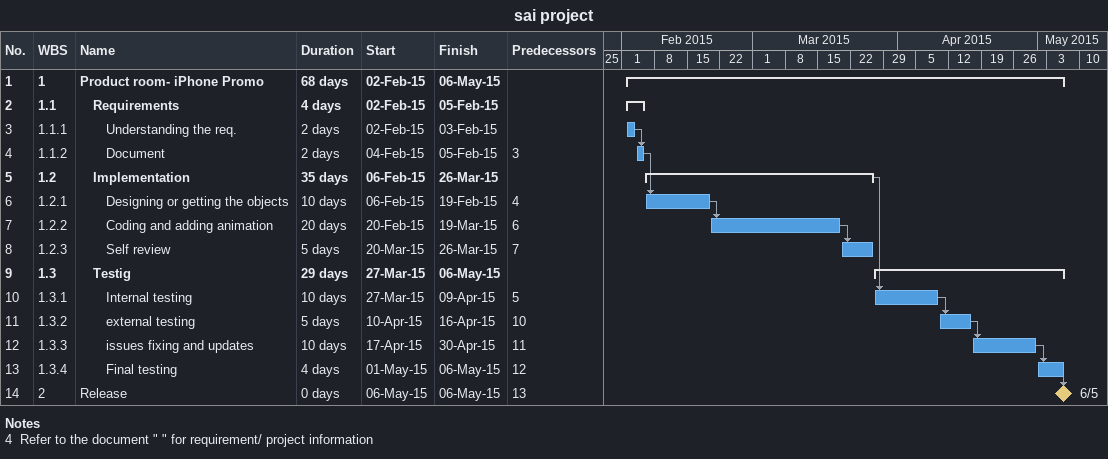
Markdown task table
sai project

| ID | WBS | Task | Duration | Start | Finish | Predecessors |
|---|---|---|---|---|---|---|
| 1 | 1 | **Product room- iPhone Promo** | 68d | 2015-02-02 | 2015-05-06 |  |
| 2 | 1.1 | **Requirements** | 4d | 2015-02-02 | 2015-02-05 |  |
| 3 | 1.1.1 | Understanding the req. | 2d | 2015-02-02 | 2015-02-03 |  |
| 4 | 1.1.2 | Document | 2d | 2015-02-04 | 2015-02-05 | 3 |
| 5 | 1.2 | **Implementation** | 35d | 2015-02-06 | 2015-03-26 |  |
| 6 | 1.2.1 | Designing or getting the objects | 10d | 2015-02-06 | 2015-02-19 | 4 |
| 7 | 1.2.2 | Coding and adding animation | 20d | 2015-02-20 | 2015-03-19 | 6 |
| 8 | 1.2.3 | Self review | 5d | 2015-03-20 | 2015-03-26 | 7 |
| 9 | 1.3 | **Testig** | 29d | 2015-03-27 | 2015-05-06 |  |
| 10 | 1.3.1 | Internal testing | 10d | 2015-03-27 | 2015-04-09 | 5 |
| 11 | 1.3.2 | external testing | 5d | 2015-04-10 | 2015-04-16 | 10 |
| 12 | 1.3.3 | issues fixing and updates | 10d | 2015-04-17 | 2015-04-30 | 11 |
| 13 | 1.3.4 | Final testing | 4d | 2015-05-01 | 2015-05-06 | 12 |
| 14 | 2 | Release | 0d | 2015-05-06 | 2015-05-06 | 13 |

Notes
- 4: Refer to the document " " for requirement/ project information
